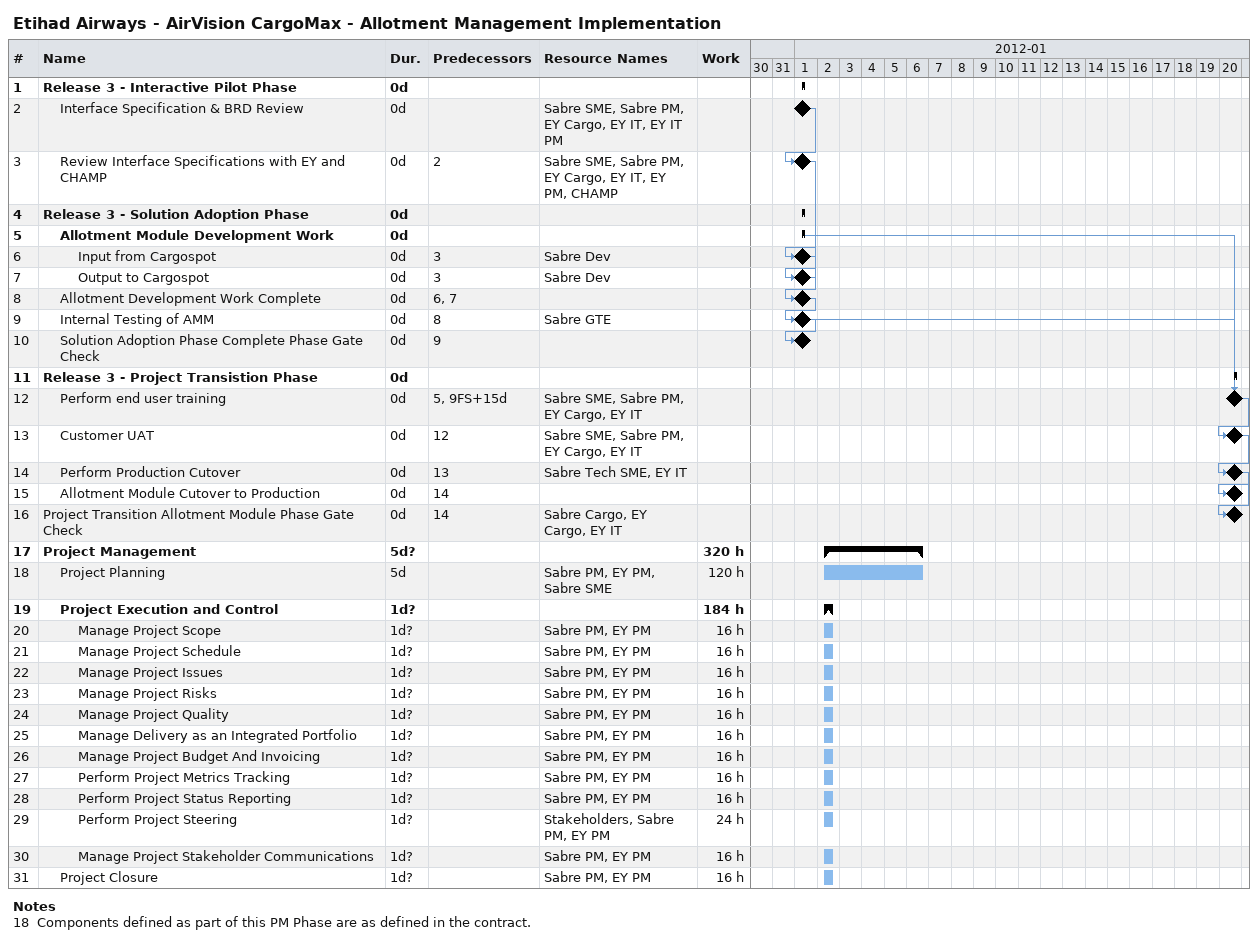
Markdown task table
Etihad Airways - AirVision CargoMax - Allotment Management Implementation

| ID | Level | Task | Duration | Start | Finish | Predecessors | Resources | Work (h) |
|---|---|---|---|---|---|---|---|---|
| 1 | 1 | **Release 3 - Interactive Pilot Phase** | 0d | 2012-01-01 | 2012-01-01 |  |  |  |
| 2 | 2 | Interface Specification & BRD Review | 0d | 2012-01-01 | 2012-01-01 |  | Sabre SME, Sabre PM, EY Cargo, EY IT, EY IT PM |  |
| 3 | 2 | Review Interface Specifications with EY and CHAMP | 0d | 2012-01-01 | 2012-01-01 | 2 | Sabre SME, Sabre PM, EY Cargo, EY IT, EY PM, CHAMP |  |
| 4 | 1 | **Release 3 - Solution Adoption Phase** | 0d | 2012-01-01 | 2012-01-01 |  |  |  |
| 5 | 2 | **Allotment Module Development Work** | 0d | 2012-01-01 | 2012-01-01 |  |  |  |
| 6 | 3 | Input from Cargospot | 0d | 2012-01-01 | 2012-01-01 | 3 | Sabre Dev |  |
| 7 | 3 | Output to Cargospot | 0d | 2012-01-01 | 2012-01-01 | 3 | Sabre Dev |  |
| 8 | 2 | Allotment Development Work Complete | 0d | 2012-01-01 | 2012-01-01 | 6, 7 |  |  |
| 9 | 2 | Internal Testing of AMM | 0d | 2012-01-01 | 2012-01-01 | 8 | Sabre GTE |  |
| 10 | 2 | Solution Adoption Phase Complete Phase Gate Check | 0d | 2012-01-01 | 2012-01-01 | 9 |  |  |
| 11 | 1 | **Release 3 - Project Transistion Phase** | 0d | 2012-01-20 | 2012-01-20 |  |  |  |
| 12 | 2 | Perform end user training | 0d | 2012-01-20 | 2012-01-20 | 5, 9FS+15d | Sabre SME, Sabre PM, EY Cargo, EY IT |  |
| 13 | 2 | Customer UAT | 0d | 2012-01-20 | 2012-01-20 | 12 | Sabre SME, Sabre PM, EY Cargo, EY IT |  |
| 14 | 2 | Perform Production Cutover | 0d | 2012-01-20 | 2012-01-20 | 13 | Sabre Tech SME, EY IT |  |
| 15 | 2 | Allotment Module Cutover to Production | 0d | 2012-01-20 | 2012-01-20 | 14 |  |  |
| 16 | 1 | Project Transition Allotment Module Phase Gate Check | 0d | 2012-01-20 | 2012-01-20 | 14 | Sabre Cargo, EY Cargo, EY IT |  |
| 17 | 1 | **Project Management** | 5d? | 2012-01-02 | 2012-01-06 |  |  | 320 |
| 18 | 2 | Project Planning | 5d | 2012-01-02 | 2012-01-06 |  | Sabre PM, EY PM, Sabre SME | 120 |
| 19 | 2 | **Project Execution and Control** | 1d? | 2012-01-02 | 2012-01-02 |  |  | 184 |
| 20 | 3 | Manage Project Scope | 1d? | 2012-01-02 | 2012-01-02 |  | Sabre PM, EY PM | 16 |
| 21 | 3 | Manage Project Schedule | 1d? | 2012-01-02 | 2012-01-02 |  | Sabre PM, EY PM | 16 |
| 22 | 3 | Manage Project Issues | 1d? | 2012-01-02 | 2012-01-02 |  | Sabre PM, EY PM | 16 |
| 23 | 3 | Manage Project Risks | 1d? | 2012-01-02 | 2012-01-02 |  | Sabre PM, EY PM | 16 |
| 24 | 3 | Manage Project Quality | 1d? | 2012-01-02 | 2012-01-02 |  | Sabre PM, EY PM | 16 |
| 25 | 3 | Manage Delivery as an Integrated Portfolio | 1d? | 2012-01-02 | 2012-01-02 |  | Sabre PM, EY PM | 16 |
| 26 | 3 | Manage Project Budget And Invoicing | 1d? | 2012-01-02 | 2012-01-02 |  | Sabre PM, EY PM | 16 |
| 27 | 3 | Perform Project Metrics Tracking | 1d? | 2012-01-02 | 2012-01-02 |  | Sabre PM, EY PM | 16 |
| 28 | 3 | Perform Project Status Reporting | 1d? | 2012-01-02 | 2012-01-02 |  | Sabre PM, EY PM | 16 |
| 29 | 3 | Perform Project Steering | 1d? | 2012-01-02 | 2012-01-02 |  | Stakeholders, Sabre PM, EY PM | 24 |
| 30 | 3 | Manage Project Stakeholder Communications | 1d? | 2012-01-02 | 2012-01-02 |  | Sabre PM, EY PM | 16 |
| 31 | 2 | Project Closure | 1d? | 2012-01-02 | 2012-01-02 |  | Sabre PM, EY PM | 16 |

Notes
- 18: Components defined as part of this PM Phase are as defined in the contract.
